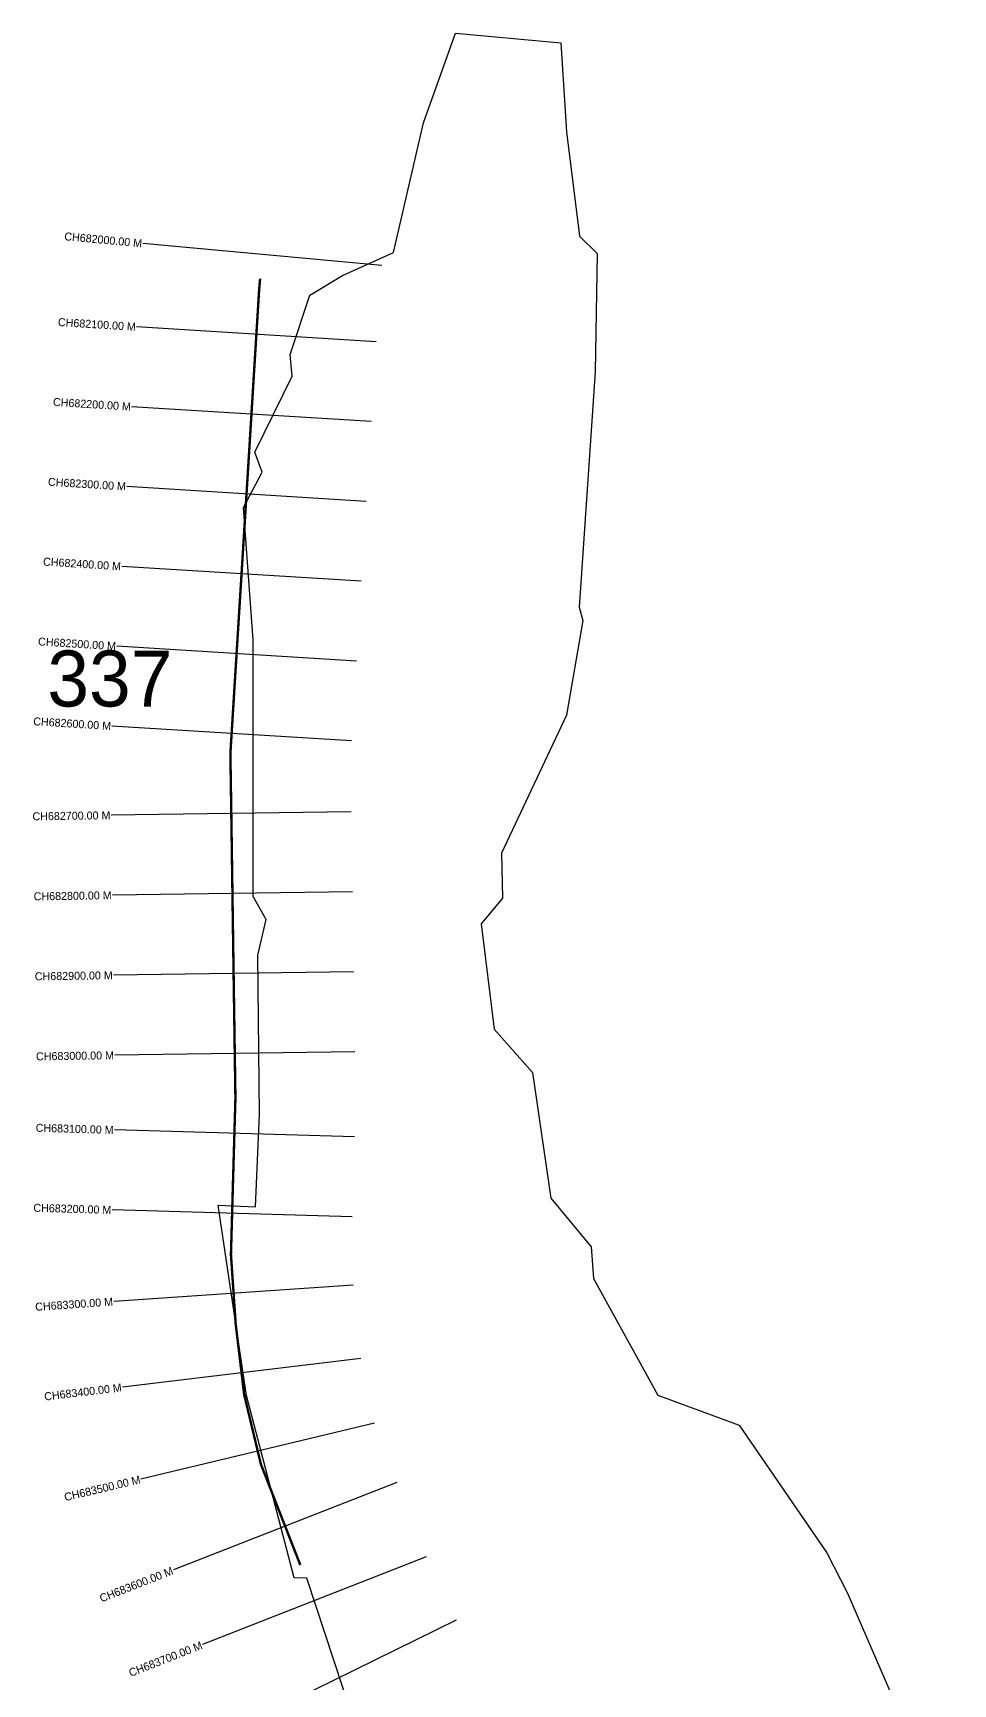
# Model space of a CAD drawing. Header units: metres. Extents: x 338083 to 340320, y 1764683 to 1769927.
# Drawn here: x 338083 to 339232, y 1767864 to 1769927 of the extents above; entities that cross this region are included whole.
import ezdxf
from ezdxf.enums import TextEntityAlignment as Align

# ---------------------------------------------------------------- set-up
doc = ezdxf.new("R2010")
doc.units = ezdxf.units.M
for name, color, linetype in [('CS', 134, 'Continuous'), ('CSMark', 6, 'Continuous'), ('NATURALLY PROTECTED', 3, 'Continuous'), ('village', 3, 'Continuous')]:
    doc.layers.add(name, color=color, linetype=linetype)

msp = doc.modelspace()

# ---------------------------------------------------------------- linework, layer by layer
at = {"color": 6}
msp.add_lwpolyline([(338610.7, 1769927.1), (338742.5, 1769915)], dxfattribs=at)
at = {"layer": 'CS'}
for p, q in [((338518.9, 1769636.4), (338220.2, 1769664.1)), ((338511.8, 1769541.3), (338212.4, 1769559.8)), ((338505.6, 1769441.5), (338206.2, 1769460)), ((338499.4, 1769341.7), (338200, 1769360.2)), ((338493.2, 1769241.9), (338193.8, 1769260.4)), ((338487.1, 1769142.1), (338187.6, 1769160.6)), ((338480.9, 1769042.3), (338181.5, 1769060.8)), ((338480.7, 1768953.8), (338180.7, 1768949.4)), ((338482.2, 1768853.8), (338182.2, 1768849.4)), ((338483.6, 1768753.8), (338183.6, 1768749.4)), ((338485.1, 1768653.8), (338185.1, 1768649.4)), ((338484.6, 1768547.3), (338184.7, 1768556)), ((338481.7, 1768447.4), (338181.8, 1768456)), ((338483.2, 1768362.1), (338183.9, 1768341.6)), ((338492.5, 1768270.3), (338194.6, 1768234.4)), ((338509.6, 1768189.4), (338217.9, 1768119.7)), ((338537.7, 1768115.5), (338258.4, 1768006)), ((338574.2, 1768022.4), (338294.8, 1767912.9)), ((338611.6, 1767943.2), (338342.3, 1767811))]:
    msp.add_line(p, q, dxfattribs=at)
at = {"layer": 'NATURALLY PROTECTED', "const_width": 3, "flags": 128}
msp.add_lwpolyline([(338366.8, 1769620.1), (338365.6, 1769607.5), (338351.6, 1769380.7), (338337.2, 1769149.2), (338329.6, 1769026.5), (338330.7, 1768953.8), (338333.7, 1768745.7), (338335.9, 1768595.8), (338332.8, 1768488.8), (338330.3, 1768400.1), (338336.2, 1768313.7), (338346.8, 1768225.3), (338367.7, 1768138.2), (338397.9, 1768061), (338417, 1768012.2)], dxfattribs=at)
at = {"layer": 'village', "color": 6}
for points in [[(338504.6, 1767754, 0), (338425.2, 1767995.9, 0), (338409.2, 1767996.1, 0), (338349.9, 1768224, 0), (338314.2, 1768461.9, 0), (338361, 1768460.1, 0), (338366, 1768575.3, 0), (338364.1, 1768774.7, 0), (338374.2, 1768819.2, 0), (338357.9, 1768848, 0), (338357.9, 1769168.5, 0), (338346.1, 1769334.1, 0), (338369.2, 1769378.4, 0), (338360, 1769403.2, 0), (338406.8, 1769498.1, 0), (338404.1, 1769525.3, 0), (338428.8, 1769599.6, 0), (338469.8, 1769624.2, 0), (338533.5, 1769652.8, 0), (338570.9, 1769814.8, 0), (338610.7, 1769927.1, 0)], [(338742.5, 1769915, 0), (338749.4, 1769803.7, 0), (338765.8, 1769673, 0), (338788.1, 1769651.7, 0), (338785.4, 1769503.5, 0), (338765.3, 1769209.5, 0), (338769.8, 1769192.8, 0), (338749.5, 1769074.5, 0), (338668.3, 1768902.1, 0), (338669.5, 1768845.6, 0), (338643, 1768813.5, 0), (338659.3, 1768681.9, 0), (338707, 1768628, 0), (338729.9, 1768470.6, 0), (338780.6, 1768410, 0), (338783.4, 1768370.3, 0), (338863.8, 1768224.7, 0), (338965.3, 1768187.1, 0), (339074.9, 1768027.5, 0), (339100.7, 1767977.1, 0), (339232.5, 1767673, 0)]]:
    msp.add_polyline3d(points, dxfattribs=at)

# ---------------------------------------------------------------- texts
at = {"insert": (338100.9, 1769155.3), "char_height": 70, "attachment_point": 1}
msp.add_mtext_dynamic_manual_height_columns('337', width=95.172, gutter_width=1, heights=[0], dxfattribs=at)
at = {"layer": 'CSMark'}
for s, rotation, p in [('CH682000.00 M', 354.7032, (338219.2, 1769664.2)), ('CH682100.00 M', 356.455, (338211.4, 1769559.9)), ('CH682200.00 M', 356.455, (338205.2, 1769460.1)), ('CH682300.00 M', 356.455, (338199, 1769360.3)), ('CH682400.00 M', 356.455, (338192.8, 1769260.5)), ('CH682500.00 M', 356.455, (338186.6, 1769160.7)), ('CH682600.00 M', 356.455, (338180.5, 1769060.9)), ('CH682700.00 M', 0.837, (338179.7, 1768949.4)), ('CH682800.00 M', 0.837, (338181.2, 1768849.4)), ('CH682900.00 M', 0.837, (338182.6, 1768749.4)), ('CH683000.00 M', 0.837, (338184.1, 1768649.4)), ('CH683100.00 M', 358.3514, (338183.7, 1768556)), ('CH683200.00 M', 358.3514, (338180.8, 1768456)), ('CH683300.00 M', 3.9194, (338182.9, 1768341.5)), ('CH683400.00 M', 6.8563, (338193.7, 1768234.3)), ('CH683500.00 M', 13.4487, (338216.9, 1768119.4)), ('CH683600.00 M', 21.4038, (338257.4, 1768005.6)), ('CH683700.00 M', 21.4038, (338293.9, 1767912.5))]:
    msp.add_text(s, height=10, rotation=rotation, dxfattribs=at).set_placement(p, align=Align.MIDDLE_RIGHT)

doc.saveas('drawing.dxf')
